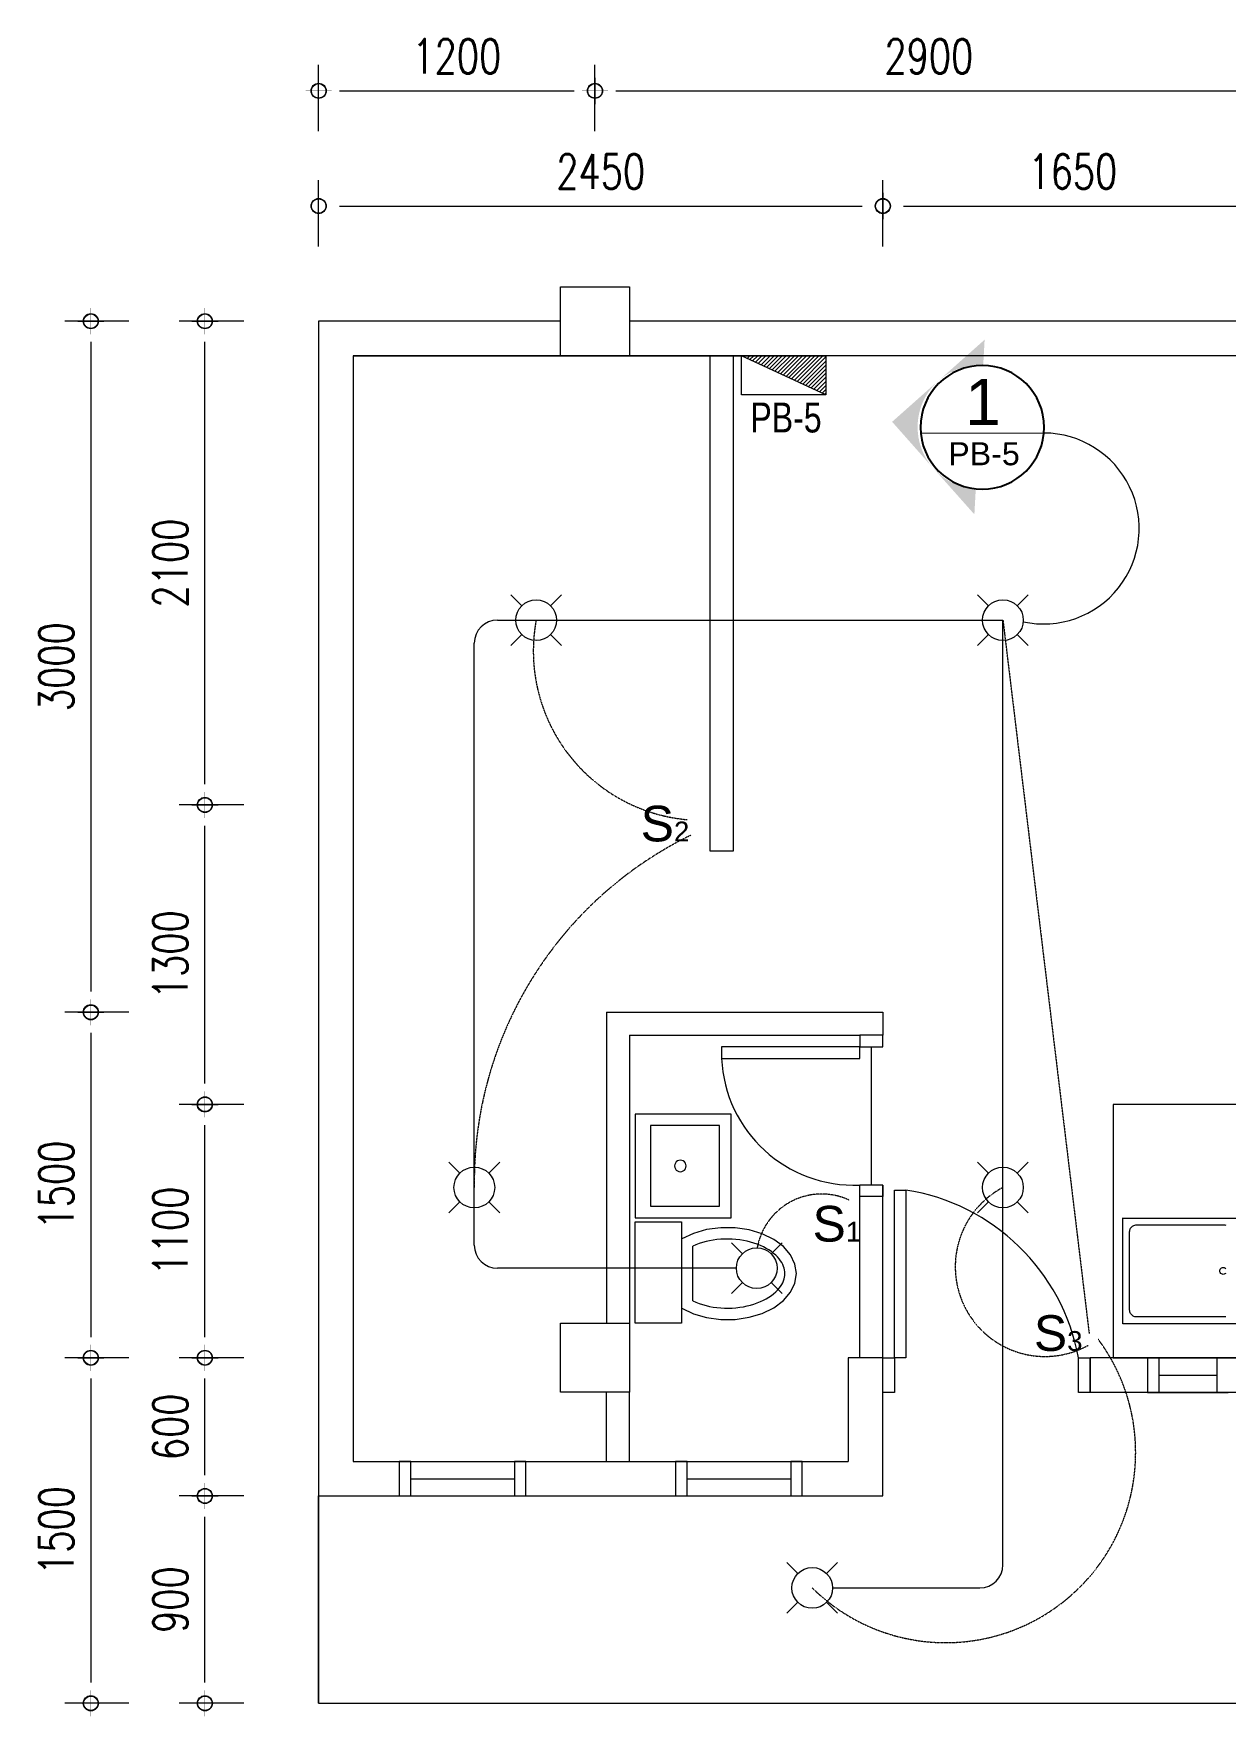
# Model space of a CAD drawing. Header units: millimetres. Extents: x 1634676 to 2610633, y -385676 to -37463.
# Drawn here: x 2158999 to 2164174, y -141535 to -134230 of the extents above; entities that cross this region are included whole.
import ezdxf

# ---------------------------------------------------------------- set-up
doc = ezdxf.new("R2010")
doc.units = ezdxf.units.MM
doc.header["$MEASUREMENT"] = 0
doc.linetypes.add('DASHED', pattern=[0.75, 0.5, -0.25])
doc.linetypes.add('HIDDEN2', pattern=[0.1875, 0.125, -0.0625])
doc.layers.get('0').update_dxf_attribs({"lineweight": 15})
doc.layers.get('Defpoints').update_dxf_attribs({"color": 250})
for name, color, linetype, lineweight in [('.1', 1, 'Continuous', 9), ('.15', 7, 'Continuous', 15), ('.2', 2, 'Continuous', 20), ('ST-ANNOT_A', 74, 'Continuous', 20), ('ST-DIM_E', 250, 'Continuous', 13), ('ST-HATCH_E', 250, 'Continuous', 9)]:
    doc.layers.add(name, color=color, linetype=linetype, lineweight=lineweight)
doc.layers.add('PDF4_Text', color=7, linetype='Continuous')
doc.layers.add('WI', color=6, linetype='Continuous')
doc.styles.add('PDF Arial', font='arial.ttf')
doc.styles.add('ST_TEXT', font='romans.shx', dxfattribs={"width": 0.75})
doc.styles.add('TXT-2', font='GOTHIC.TTF', dxfattribs={"height": 2.5})
doc.dimstyles.new('ST_D75', dxfattribs={"dimscale": 75, "dimtxt": 2, "dimasz": 1.2, "dimexe": 1.5, "dimexo": 1, "dimgap": 1, "dimtad": 1, "dimdec": 0, "dimzin": 1, "dimdsep": 46, "dimtxsty": 'ST_TEXT', "dimblk": 'OpenIndicator', "dimcen": 1, "dimclrd": 256, "dimclre": 256, "dimclrt": 7, "dimadec": 0, "dimazin": 0, "dimtfac": 1, "dimtdec": 0, "dimtix": 1, "dimtmove": 2, "dimatfit": 3, "dimldrblk": 'OPEN90', "dimfxl": 0.075, "dimlwd": -1, "dimlwe": -1, "dimarcsym": 0})

# ---------------------------------------------------------------- blocks, each defined once
blk = doc.blocks.new('WERWERWERWERRR')
at = {"layer": '.1'}
for p, q in [((2049565, -88130.7), (2040365, -88130.7)), ((2040365, -88130.7), (2040365, -94130.7)), ((2049415, -88280.7), (2040515, -88280.7)), ((2040515, -88280.7), (2040515, -93080.7)), ((2040515, -88280.7), (2042515, -88280.7)), ((2041615, -91130.7), (2041615, -92480.7)), ((2041615, -91130.7), (2042815, -91130.7)), ((2042815, -91130.7), (2042815, -91130.7)), ((2042815, -91130.7), (2042815, -91230.7)), ((2041715, -91230.7), (2041715, -92480.7)), ((2041715, -91230.7), (2042715, -91230.7)), ((2042815, -91230.7), (2042715, -91230.7)), ((2042715, -91230.7), (2042715, -91280.7)), ((2042815, -91280.7), (2042815, -91230.7)), ((2042715, -91280.7), (2042115, -91280.7)), ((2042115, -91280.7), (2042115, -91330.7)), ((2042715, -91280.7), (2042815, -91280.7)), ((2042715, -91330.7), (2042715, -91280.7)), ((2042765, -91280.7), (2042765, -91880.7)), ((2042115, -91330.7), (2042715, -91330.7)), ((2044415, -91530.7), (2043815, -91530.7)), ((2043815, -91530.7), (2043815, -92630.7)), ((2042155.9, -91572.9), (2041740, -91572.9)), ((2041740, -91572.9), (2041740, -92022.9)), ((2042155.9, -92022.9), (2042155.9, -91572.9)), ((2042105.9, -91622.9), (2041805.9, -91622.9)), ((2041805.9, -91622.9), (2041805.9, -91972.9)), ((2042105.9, -91972.9), (2042105.9, -91622.9)), ((2041911.7, -91791.4), (2041910.8, -91797.9)), ((2041910.8, -91797.9), (2041911.7, -91804.3)), ((2041914.2, -91785.4), (2041911.7, -91791.4)), ((2041911.7, -91804.3), (2041914.2, -91810.4)), ((2041918.2, -91780.2), (2041914.2, -91785.4)), ((2041914.2, -91810.4), (2041918.2, -91815.5)), ((2041923.3, -91776.2), (2041918.2, -91780.2)), ((2041918.2, -91815.5), (2041923.3, -91819.5)), ((2041929.4, -91773.7), (2041923.3, -91776.2)), ((2041923.3, -91819.5), (2041929.4, -91822)), ((2041935.8, -91772.9), (2041929.4, -91773.7)), ((2041929.4, -91822), (2041935.8, -91822.9)), ((2041942.3, -91773.7), (2041935.8, -91772.9)), ((2041935.8, -91822.9), (2041942.3, -91822)), ((2041948.3, -91776.2), (2041942.3, -91773.7)), ((2041942.3, -91822), (2041948.3, -91819.5)), ((2041953.5, -91780.2), (2041948.3, -91776.2)), ((2041948.3, -91819.5), (2041953.5, -91815.5)), ((2041957.5, -91785.4), (2041953.5, -91780.2)), ((2041953.5, -91815.5), (2041957.5, -91810.4)), ((2041960, -91791.4), (2041957.5, -91785.4)), ((2041957.5, -91810.4), (2041960, -91804.3)), ((2041960.8, -91797.9), (2041960, -91791.4)), ((2041960, -91804.3), (2041960.8, -91797.9)), ((2042715, -91930.7), (2042715, -91880.7)), ((2042815, -91880.7), (2042715, -91880.7)), ((2042715, -92630.7), (2042715, -91880.7)), ((2042815, -91880.7), (2042815, -91930.7)), ((2042815, -93230.7), (2042815, -91880.7)), ((2042815, -91930.7), (2042715, -91930.7)), ((2041740, -92022.9), (2042155.9, -92022.9)), ((2041740, -92480.7), (2041740, -92040.7)), ((2041740, -92040.7), (2041940, -92040.7)), ((2041805.9, -91972.9), (2042105.9, -91972.9)), ((2041940, -92040.7), (2041940, -92480.7)), ((2043856.9, -92483.6), (2043856.9, -92023.6)), ((2043856.9, -92023.9), (2044356.9, -92023.9)), ((2041992.6, -92090.9), (2041941.7, -92115)), ((2042049.9, -92074.3), (2041992.6, -92090.9)), ((2042111.1, -92066), (2042049.9, -92074.3)), ((2042111, -92116.2), (2042094.6, -92117.7)), ((2042127.6, -92115.3), (2042111, -92116.2)), ((2042173.5, -92066.4), (2042111.1, -92066)), ((2042144.1, -92115.1), (2042127.6, -92115.3)), ((2042160.7, -92115.6), (2042144.1, -92115.1)), ((2042177.2, -92116.8), (2042160.7, -92115.6)), ((2042234.4, -92075.3), (2042173.5, -92066.4)), ((2042193.5, -92118.7), (2042177.2, -92116.8)), ((2042291.3, -92092.4), (2042234.4, -92075.3)), ((2042341.6, -92117), (2042291.3, -92092.4)), ((2042383.2, -92148), (2042341.6, -92117)), ((2043886.9, -92083.6), (2043887.1, -92079.7)), ((2043886.9, -92423.6), (2043886.9, -92083.6)), ((2043887.1, -92079.7), (2043887.9, -92075.8)), ((2043887.9, -92075.8), (2043889.2, -92072.1)), ((2043889.2, -92072.1), (2043890.9, -92068.6)), ((2043890.9, -92068.6), (2043893.1, -92065.3)), ((2043893.1, -92065.3), (2043895.7, -92062.4)), ((2043895.7, -92062.4), (2043898.6, -92059.8)), ((2043898.6, -92059.8), (2043901.9, -92057.6)), ((2043901.9, -92057.6), (2043905.4, -92055.9)), ((2043905.4, -92055.9), (2043909.1, -92054.6)), ((2043909.1, -92054.6), (2043913, -92053.9)), ((2043913, -92053.9), (2043916.9, -92053.6)), ((2043916.9, -92053.6), (2044296.9, -92053.6)), ((2044296.9, -92053.6), (2044300.8, -92053.9)), ((2044300.8, -92053.9), (2044304.6, -92054.6)), ((2042003.4, -92140.4), (2041990, -92146.2)), ((2041990, -92384.1), (2041990, -92146.2)), ((2042017.4, -92135.1), (2042003.4, -92140.4)), ((2042032, -92130.4), (2042017.4, -92135.1)), ((2042047.1, -92126.3), (2042032, -92130.4)), ((2042062.6, -92122.8), (2042047.1, -92126.3)), ((2042078.5, -92119.9), (2042062.6, -92122.8)), ((2042094.6, -92117.7), (2042078.5, -92119.9)), ((2042209.5, -92121.3), (2042193.5, -92118.7)), ((2042225.2, -92124.5), (2042209.5, -92121.3)), ((2042240.5, -92128.3), (2042225.2, -92124.5)), ((2042255.4, -92132.7), (2042240.5, -92128.3)), ((2042269.7, -92137.7), (2042255.4, -92132.7)), ((2042283.4, -92143.2), (2042269.7, -92137.7)), ((2042296.4, -92149.2), (2042283.4, -92143.2)), ((2042308.7, -92155.7), (2042296.4, -92149.2)), ((2042320.3, -92162.6), (2042308.7, -92155.7)), ((2042331, -92169.9), (2042320.3, -92162.6)), ((2042340.8, -92177.4), (2042331, -92169.9)), ((2042349.7, -92185.2), (2042340.8, -92177.4)), ((2042357.7, -92193.1), (2042349.7, -92185.2)), ((2042414.3, -92184.1), (2042383.2, -92148)), ((2042433.5, -92223.7), (2042414.3, -92184.1)), ((2042364.8, -92201.2), (2042357.7, -92193.1)), ((2042371, -92209.4), (2042364.8, -92201.2)), ((2042376.2, -92217.5), (2042371, -92209.4)), ((2042380.5, -92225.6), (2042376.2, -92217.5)), ((2042384, -92233.7), (2042380.5, -92225.6)), ((2042386.7, -92241.6), (2042384, -92233.7)), ((2042388.5, -92249.5), (2042386.7, -92241.6)), ((2042389.6, -92257.3), (2042388.5, -92249.5)), ((2042390, -92265.1), (2042389.6, -92257.3)), ((2042440, -92265.1), (2042433.5, -92223.7)), ((2044278.3, -92253.6), (2044278.8, -92249.7)), ((2044278.8, -92257.5), (2044278.3, -92253.6)), ((2044278.8, -92249.7), (2044280.3, -92246.1)), ((2044280.3, -92261.1), (2044278.8, -92257.5)), ((2044280.3, -92246.1), (2044282.7, -92243)), ((2044282.7, -92264.2), (2044280.3, -92261.1)), ((2044282.7, -92243), (2044285.8, -92240.6)), ((2044285.8, -92240.6), (2044289.4, -92239.1)), ((2044289.4, -92239.1), (2044293.3, -92238.6)), ((2044293.3, -92238.6), (2044297.2, -92239.1)), ((2044297.2, -92239.1), (2044300.8, -92240.6)), ((2044300.8, -92240.6), (2044303.9, -92243)), ((2042357.7, -92337.1), (2042364.8, -92329)), ((2042364.8, -92329), (2042371, -92320.9)), ((2042371, -92320.9), (2042376.2, -92312.7)), ((2042376.2, -92312.7), (2042380.5, -92304.6)), ((2042380.5, -92304.6), (2042384, -92296.6)), ((2042384, -92296.6), (2042386.7, -92288.6)), ((2042386.7, -92288.6), (2042388.5, -92280.7)), ((2042388.5, -92280.7), (2042389.6, -92272.9)), ((2042389.6, -92272.9), (2042390, -92265.1)), ((2042414.3, -92346.1), (2042433.5, -92306.5)), ((2042433.5, -92306.5), (2042440, -92265.1)), ((2044285.8, -92266.6), (2044282.7, -92264.2)), ((2044289.4, -92268.1), (2044285.8, -92266.6)), ((2044293.3, -92268.6), (2044289.4, -92268.1)), ((2044297.2, -92268.1), (2044293.3, -92268.6)), ((2044300.8, -92266.6), (2044297.2, -92268.1)), ((2044303.9, -92264.2), (2044300.8, -92266.6)), ((2041990, -92384.1), (2042003.4, -92389.8)), ((2042003.4, -92389.8), (2042017.4, -92395.1)), ((2042017.4, -92395.1), (2042032, -92399.8)), ((2042032, -92399.8), (2042047.1, -92403.9)), ((2042047.1, -92403.9), (2042062.6, -92407.4)), ((2042062.6, -92407.4), (2042078.5, -92410.3)), ((2042193.5, -92411.5), (2042209.5, -92409)), ((2042209.5, -92409), (2042225.2, -92405.8)), ((2042225.2, -92405.8), (2042240.5, -92401.9)), ((2042240.5, -92401.9), (2042255.4, -92397.5)), ((2042255.4, -92397.5), (2042269.7, -92392.5)), ((2042269.7, -92392.5), (2042283.4, -92387)), ((2042283.4, -92387), (2042296.4, -92381)), ((2042296.4, -92381), (2042308.7, -92374.5)), ((2042308.7, -92374.5), (2042320.3, -92367.6)), ((2042320.3, -92367.6), (2042331, -92360.4)), ((2042331, -92360.4), (2042340.8, -92352.8)), ((2042340.8, -92352.8), (2042349.7, -92345)), ((2042341.6, -92413.2), (2042383.2, -92382.2)), ((2042349.7, -92345), (2042357.7, -92337.1)), ((2042383.2, -92382.2), (2042414.3, -92346.1)), ((2041940, -92480.7), (2041740, -92480.7)), ((2041941.7, -92415.2), (2041992.6, -92439.3)), ((2041992.6, -92439.3), (2042049.9, -92455.9)), ((2042049.9, -92455.9), (2042111.1, -92464.2)), ((2042078.5, -92410.3), (2042094.6, -92412.5)), ((2042094.6, -92412.5), (2042111, -92414.1)), ((2042111, -92414.1), (2042127.6, -92414.9)), ((2042111.1, -92464.2), (2042173.5, -92463.9)), ((2042127.6, -92414.9), (2042144.1, -92415.1)), ((2042144.1, -92415.1), (2042160.7, -92414.6)), ((2042160.7, -92414.6), (2042177.2, -92413.4)), ((2042173.5, -92463.9), (2042234.4, -92454.9)), ((2042177.2, -92413.4), (2042193.5, -92411.5)), ((2042234.4, -92454.9), (2042291.3, -92437.8)), ((2042291.3, -92437.8), (2042341.6, -92413.2)), ((2043887.1, -92427.5), (2043886.9, -92423.6)), ((2043887.9, -92431.4), (2043887.1, -92427.5)), ((2043889.2, -92435.1), (2043887.9, -92431.4)), ((2043890.9, -92438.6), (2043889.2, -92435.1)), ((2043893.1, -92441.9), (2043890.9, -92438.6)), ((2043895.7, -92444.8), (2043893.1, -92441.9)), ((2043898.6, -92447.4), (2043895.7, -92444.8)), ((2043901.9, -92449.6), (2043898.6, -92447.4)), ((2043905.4, -92451.3), (2043901.9, -92449.6)), ((2043909.1, -92452.6), (2043905.4, -92451.3)), ((2043913, -92453.4), (2043909.1, -92452.6)), ((2043916.9, -92453.6), (2043913, -92453.4)), ((2044296.9, -92453.6), (2043916.9, -92453.6)), ((2044300.8, -92453.4), (2044296.9, -92453.6)), ((2044304.6, -92452.6), (2044300.8, -92453.4)), ((2044356.9, -92483.6), (2043856.9, -92483.6)), ((2042815, -92630.7), (2042665, -92630.7)), ((2042665, -92630.7), (2042665, -93080.7)), ((2043715, -92780.7), (2043715, -92630.7)), ((2044415, -92630.7), (2043715, -92630.7)), ((2043815, -92630.7), (2044415, -92630.7)), ((2044015, -92630.7), (2043965, -92630.7)), ((2043965, -92630.7), (2043965, -92780.7)), ((2044015, -92780.7), (2044015, -92630.7)), ((2044015, -92630.7), (2044265, -92630.7)), ((2044315, -92630.7), (2044265, -92630.7)), ((2044265, -92630.7), (2044265, -92780.7)), ((2044015, -92705.7), (2044265, -92705.7)), ((2041615, -93080.7), (2041615, -92780.7)), ((2041715, -93080.7), (2041715, -92780.7)), ((2044415, -92780.7), (2043715, -92780.7)), ((2043965, -92780.7), (2044015, -92780.7)), ((2044015, -92780.7), (2044265, -92780.7)), ((2044265, -92780.7), (2044315, -92780.7)), ((2040515, -93080.7), (2042665, -93080.7)), ((2040765, -93080.7), (2040715, -93080.7)), ((2040715, -93080.7), (2040715, -93230.7)), ((2040765, -93230.7), (2040765, -93080.7)), ((2040765, -93080.7), (2041215, -93080.7)), ((2041265, -93080.7), (2041215, -93080.7)), ((2041215, -93080.7), (2041215, -93230.7)), ((2041265, -93230.7), (2041265, -93080.7)), ((2041965, -93080.7), (2041915, -93080.7)), ((2041915, -93080.7), (2041915, -93230.7)), ((2041965, -93230.7), (2041965, -93080.7)), ((2041965, -93080.7), (2042415, -93080.7)), ((2042465, -93080.7), (2042415, -93080.7)), ((2042415, -93080.7), (2042415, -93230.7)), ((2042465, -93230.7), (2042465, -93080.7)), ((2040765, -93155.7), (2041215, -93155.7)), ((2041965, -93155.7), (2042415, -93155.7)), ((2040365, -94130.7), (2040365, -93230.7)), ((2040365, -93230.7), (2042815, -93230.7)), ((2040715, -93230.7), (2040765, -93230.7)), ((2040765, -93230.7), (2041215, -93230.7)), ((2041215, -93230.7), (2041265, -93230.7)), ((2041915, -93230.7), (2041965, -93230.7)), ((2041965, -93230.7), (2042415, -93230.7)), ((2042415, -93230.7), (2042465, -93230.7)), ((2040365, -94130.7), (2049565, -94130.7))]:
    blk.add_line(p, q, dxfattribs=at)
for points in [[(2042865, -92630.7), (2042865, -91902.7), (2042915, -91902.7), (2042915, -92630.7)], [(2042815, -92780.7), (2042815, -92630.7), (2042865, -92630.7), (2042865, -92780.7)], [(2043665, -92780.7), (2043665, -92630.7), (2043715, -92630.7), (2043715, -92780.7)]]:
    blk.add_lwpolyline(points, close=True, dxfattribs=at)
for centre, radius, start, end in [((2042690, -91305.7), 575.5, 182.48955, 272.48955), ((2042776.6, -92795.5), 903.5, 10.51284, 81.19233)]:
    blk.add_arc(centre, radius, start, end, dxfattribs=at)
blk = doc.blocks.new('5675675757')
for points in [[(2045776.7, -47336.5), (2045776.7, -47036.5), (2045476.7, -47036.5), (2045476.7, -47336.5)], [(2045776.7, -51836.5), (2045776.7, -51536.5), (2045476.7, -51536.5), (2045476.7, -51836.5)]]:
    blk.add_wipeout(points).dxf.layer = 'ST-HATCH_E'
at = {"layer": '.15', "color": 6}
for points in [[(2045476.7, -47336.5), (2045476.7, -47036.5), (2045776.7, -47036.5), (2045776.7, -47336.5)], [(2045476.7, -51836.5), (2045476.7, -51536.5), (2045776.7, -51536.5), (2045776.7, -51836.5)]]:
    blk.add_lwpolyline(points, close=True, dxfattribs=at)
blk = doc.blocks.new('213123123')
at = {"layer": '.2'}
for points in [[(2162029.3, -124576.3), (2162077, -124624)], [(2162249.7, -124576.3), (2162202, -124624)], [(2162077, -124749), (2162029.3, -124796.7)], [(2162202, -124749), (2162249.7, -124796.7)]]:
    blk.add_lwpolyline(points, dxfattribs=at)
blk.add_circle((2162139.5, -124686.5), 88.4, dxfattribs=at)
blk = doc.blocks.new('A$C3C7E2ECF')
at = {"layer": 'WI'}
h = blk.add_hatch(color=31, dxfattribs=at)
h.paths.add_polyline_path([(0.738, 0.949), (0.373, 0.791, -0.205533), (0.691, 0.788, -0.186332), (0.897, 0.584)])
h.paths.add_polyline_path([(0.365, 0.787), (0, 0.629), (0.155, 0.567, -0.195915)])
h.paths.add_polyline_path([(0.9, 0.575, -0.195915), (0.903, 0.272), (1.058, 0.21)])
at = {"layer": 'WI', "color": 31}
blk.add_circle((0.523, 0.402), 0.402, dxfattribs=at)
blk = doc.blocks.new('OpenIndicator')
at = {"layer": 'ST-DIM_E'}
h = blk.add_hatch(color=255, dxfattribs=at)
h.paths.add_polyline_path([(0.35, 0), (0.365, 0, 0.414214), (0, 0.365), (0, 0.35, -0.414214)])
h.paths.add_polyline_path([(0, 0.35), (0, 0.365, 0.414214), (-0.365, 0), (-0.35, 0, -0.414214)])
h.paths.add_polyline_path([(0, -0.35), (0, -0.365, 0.414214), (0.365, 0), (0.35, 0, -0.414214)])
h.paths.add_polyline_path([(-0.35, 0), (-0.365, 0, 0.414214), (0, -0.365), (0, -0.35, -0.414214)])
at = {"layer": 'ST-DIM_E', "color": 255}
blk.add_line((0, 0.634), (0, -0.634), dxfattribs=at)
at = {"layer": 'ST-DIM_E', "color": 255, "const_width": 0.01}
blk.add_lwpolyline([(-0.63, 0), (0.63, 0)], dxfattribs=at)
at = {"layer": 'ST-DIM_E', "color": 255}
for radius in [0.365, 0.35]:
    blk.add_circle((0, 0), radius, dxfattribs=at)
blk = doc.blocks.new('*D1776')
at = {"layer": 'Defpoints', "color": 0, "linetype": 'Continuous', "ltscale": 3, "transparency": 16777216}
for p in [(2161437, -134478.5), (2160237, -134728.5), (2161437, -134728.5)]:
    blk.add_point(p, dxfattribs=at)
at = {"layer": 'ST-DIM_E', "ltscale": 3, "transparency": 16777216}
for p, q in [((2160237, -134653.5), (2160237, -134366)), ((2161437, -134653.5), (2161437, -134366)), ((2160327, -134478.5), (2161347, -134478.5))]:
    blk.add_line(p, q, dxfattribs=at)
at = {"layer": 'ST-DIM_E', "linetype": 'Continuous', "ltscale": 3, "transparency": 16777216, "xscale": 90, "yscale": 90, "zscale": 90, "rotation": 180}
blk.add_blockref('OpenIndicator', (2160237, -134478.5), dxfattribs=at)
at = {"layer": 'ST-DIM_E', "linetype": 'Continuous', "ltscale": 3, "transparency": 16777216, "xscale": 90, "yscale": 90, "zscale": 90}
blk.add_blockref('OpenIndicator', (2161437, -134478.5), dxfattribs=at)
at = {"layer": 'ST-DIM_E', "color": 7, "linetype": 'Continuous', "ltscale": 3, "transparency": 16777216, "insert": (2160837, -134328.5), "char_height": 150, "attachment_point": 5, "style": 'ST_TEXT'}
blk.add_mtext('1200', dxfattribs=at)
blk = doc.blocks.new('_Open90')
at = {"color": 0, "linetype": 'ByBlock', "lineweight": -2}
for p, q in [((0, 0), (-1, 0)), ((-0.5, 0.5), (0, 0)), ((0, 0), (-0.5, -0.5))]:
    blk.add_line(p, q, dxfattribs=at)
blk = doc.blocks.new('*D1777')
at = {"layer": 'Defpoints', "color": 0, "linetype": 'Continuous', "ltscale": 3, "transparency": 16777216}
for p in [(2164337, -134478.5), (2161437, -134728.5), (2164337, -134728.5)]:
    blk.add_point(p, dxfattribs=at)
at = {"layer": 'ST-DIM_E', "ltscale": 3, "transparency": 16777216}
for p, q in [((2161437, -134653.5), (2161437, -134366)), ((2164337, -134653.5), (2164337, -134366)), ((2161527, -134478.5), (2164247, -134478.5))]:
    blk.add_line(p, q, dxfattribs=at)
at = {"layer": 'ST-DIM_E', "linetype": 'Continuous', "ltscale": 3, "transparency": 16777216, "xscale": 90, "yscale": 90, "zscale": 90, "rotation": 180}
blk.add_blockref('OpenIndicator', (2161437, -134478.5), dxfattribs=at)
at = {"layer": 'ST-DIM_E', "linetype": 'Continuous', "ltscale": 3, "transparency": 16777216, "xscale": 90, "yscale": 90, "zscale": 90}
blk.add_blockref('OpenIndicator', (2164337, -134478.5), dxfattribs=at)
at = {"layer": 'ST-DIM_E', "color": 7, "linetype": 'Continuous', "ltscale": 3, "transparency": 16777216, "insert": (2162887, -134328.5), "char_height": 150, "attachment_point": 5, "style": 'ST_TEXT'}
blk.add_mtext('2900', dxfattribs=at)
blk = doc.blocks.new('*D1778')
at = {"layer": 'Defpoints', "color": 0, "linetype": 'Continuous', "ltscale": 3, "transparency": 16777216}
for p in [(2164337, -134978.5), (2162687, -135228.5), (2164337, -135228.5)]:
    blk.add_point(p, dxfattribs=at)
at = {"layer": 'ST-DIM_E', "ltscale": 3, "transparency": 16777216}
for p, q in [((2162687, -135153.5), (2162687, -134866)), ((2164337, -135153.5), (2164337, -134866)), ((2162777, -134978.5), (2164247, -134978.5))]:
    blk.add_line(p, q, dxfattribs=at)
at = {"layer": 'ST-DIM_E', "linetype": 'Continuous', "ltscale": 3, "transparency": 16777216, "xscale": 90, "yscale": 90, "zscale": 90, "rotation": 180}
blk.add_blockref('OpenIndicator', (2162687, -134978.5), dxfattribs=at)
at = {"layer": 'ST-DIM_E', "linetype": 'Continuous', "ltscale": 3, "transparency": 16777216, "xscale": 90, "yscale": 90, "zscale": 90}
blk.add_blockref('OpenIndicator', (2164337, -134978.5), dxfattribs=at)
at = {"layer": 'ST-DIM_E', "color": 7, "linetype": 'Continuous', "ltscale": 3, "transparency": 16777216, "insert": (2163512, -134828.5), "char_height": 150, "attachment_point": 5, "style": 'ST_TEXT'}
blk.add_mtext('1650', dxfattribs=at)
blk = doc.blocks.new('*D1784')
at = {"layer": 'Defpoints', "color": 0, "linetype": 'Continuous', "ltscale": 3, "transparency": 16777216}
for p in [(2159487, -135478.5), (2159247.7439, -138478.5), (2159487, -138478.5)]:
    blk.add_point(p, dxfattribs=at)
at = {"layer": 'ST-DIM_E', "ltscale": 3, "transparency": 16777216}
for p, q in [((2159412, -135478.5), (2159135.2439, -135478.5)), ((2159247.7439, -135568.5), (2159247.7439, -138388.5)), ((2159412, -138478.5), (2159135.2439, -138478.5))]:
    blk.add_line(p, q, dxfattribs=at)
at = {"layer": 'ST-DIM_E', "linetype": 'Continuous', "ltscale": 3, "transparency": 16777216, "xscale": 90, "yscale": 90, "zscale": 90}
for p, rotation in [((2159247.7439, -135478.5), 90), ((2159247.7439, -138478.5), 270)]:
    blk.add_blockref('OpenIndicator', p, dxfattribs=dict(at, rotation=rotation))
at = {"layer": 'ST-DIM_E', "color": 7, "linetype": 'Continuous', "ltscale": 3, "transparency": 16777216, "insert": (2159097.7439, -136978.5), "char_height": 150, "attachment_point": 5, "rotation": 90, "style": 'ST_TEXT'}
blk.add_mtext('3000', dxfattribs=at)
blk = doc.blocks.new('*D1785')
at = {"layer": 'Defpoints', "color": 0, "linetype": 'Continuous', "ltscale": 3, "transparency": 16777216}
for p in [(2159487, -138478.5), (2159247.7439, -139978.5), (2159487, -139978.5)]:
    blk.add_point(p, dxfattribs=at)
at = {"layer": 'ST-DIM_E', "ltscale": 3, "transparency": 16777216}
for p, q in [((2159412, -138478.5), (2159135.2439, -138478.5)), ((2159247.7439, -138568.5), (2159247.7439, -139888.5)), ((2159412, -139978.5), (2159135.2439, -139978.5))]:
    blk.add_line(p, q, dxfattribs=at)
at = {"layer": 'ST-DIM_E', "linetype": 'Continuous', "ltscale": 3, "transparency": 16777216, "xscale": 90, "yscale": 90, "zscale": 90}
for p, rotation in [((2159247.7439, -138478.5), 90), ((2159247.7439, -139978.5), 270)]:
    blk.add_blockref('OpenIndicator', p, dxfattribs=dict(at, rotation=rotation))
at = {"layer": 'ST-DIM_E', "color": 7, "linetype": 'Continuous', "ltscale": 3, "transparency": 16777216, "insert": (2159097.7439, -139228.5), "char_height": 150, "attachment_point": 5, "rotation": 90, "style": 'ST_TEXT'}
blk.add_mtext('1500', dxfattribs=at)
blk = doc.blocks.new('*D1786')
at = {"layer": 'Defpoints', "color": 0, "linetype": 'Continuous', "ltscale": 3, "transparency": 16777216}
for p in [(2159487, -139978.5), (2159247.7439, -141478.5), (2159487, -141478.5)]:
    blk.add_point(p, dxfattribs=at)
at = {"layer": 'ST-DIM_E', "ltscale": 3, "transparency": 16777216}
for p, q in [((2159412, -139978.5), (2159135.2439, -139978.5)), ((2159247.7439, -140068.5), (2159247.7439, -141388.5)), ((2159412, -141478.5), (2159135.2439, -141478.5))]:
    blk.add_line(p, q, dxfattribs=at)
at = {"layer": 'ST-DIM_E', "linetype": 'Continuous', "ltscale": 3, "transparency": 16777216, "xscale": 90, "yscale": 90, "zscale": 90}
for p, rotation in [((2159247.7439, -139978.5), 90), ((2159247.7439, -141478.5), 270)]:
    blk.add_blockref('OpenIndicator', p, dxfattribs=dict(at, rotation=rotation))
at = {"layer": 'ST-DIM_E', "color": 7, "linetype": 'Continuous', "ltscale": 3, "transparency": 16777216, "insert": (2159097.7439, -140728.5), "char_height": 150, "attachment_point": 5, "rotation": 90, "style": 'ST_TEXT'}
blk.add_mtext('1500', dxfattribs=at)
blk = doc.blocks.new('*D1787')
at = {"layer": 'Defpoints', "color": 0, "linetype": 'Continuous', "ltscale": 3, "transparency": 16777216}
for p in [(2159743.1, -140578.5), (2159987, -140578.5), (2159987, -141478.5)]:
    blk.add_point(p, dxfattribs=at)
at = {"layer": 'ST-DIM_E', "ltscale": 3, "transparency": 16777216}
for p, q in [((2159912, -140578.5), (2159630.6, -140578.5)), ((2159743.1, -141388.5), (2159743.1, -140668.5)), ((2159912, -141478.5), (2159630.6, -141478.5))]:
    blk.add_line(p, q, dxfattribs=at)
at = {"layer": 'ST-DIM_E', "linetype": 'Continuous', "ltscale": 3, "transparency": 16777216, "xscale": 90, "yscale": 90, "zscale": 90}
for p, rotation in [((2159743.1, -140578.5), 90), ((2159743.1, -141478.5), 270)]:
    blk.add_blockref('OpenIndicator', p, dxfattribs=dict(at, rotation=rotation))
at = {"layer": 'ST-DIM_E', "color": 7, "linetype": 'Continuous', "ltscale": 3, "transparency": 16777216, "insert": (2159593.1, -141028.5), "char_height": 150, "attachment_point": 5, "rotation": 90, "style": 'ST_TEXT'}
blk.add_mtext('900', dxfattribs=at)
blk = doc.blocks.new('*D1788')
at = {"layer": 'Defpoints', "color": 0, "linetype": 'Continuous', "ltscale": 3, "transparency": 16777216}
for p in [(2159743.1, -139978.5), (2159987, -139978.5), (2159987, -140578.5)]:
    blk.add_point(p, dxfattribs=at)
at = {"layer": 'ST-DIM_E', "ltscale": 3, "transparency": 16777216}
for p, q in [((2159912, -139978.5), (2159630.6, -139978.5)), ((2159743.1, -140488.5), (2159743.1, -140068.5)), ((2159912, -140578.5), (2159630.6, -140578.5))]:
    blk.add_line(p, q, dxfattribs=at)
at = {"layer": 'ST-DIM_E', "linetype": 'Continuous', "ltscale": 3, "transparency": 16777216, "xscale": 90, "yscale": 90, "zscale": 90}
for p, rotation in [((2159743.1, -139978.5), 90), ((2159743.1, -140578.5), 270)]:
    blk.add_blockref('OpenIndicator', p, dxfattribs=dict(at, rotation=rotation))
at = {"layer": 'ST-DIM_E', "color": 7, "linetype": 'Continuous', "ltscale": 3, "transparency": 16777216, "insert": (2159593.1, -140278.5), "char_height": 150, "attachment_point": 5, "rotation": 90, "style": 'ST_TEXT'}
blk.add_mtext('600', dxfattribs=at)
blk = doc.blocks.new('*D1789')
at = {"layer": 'Defpoints', "color": 0, "linetype": 'Continuous', "ltscale": 3, "transparency": 16777216}
for p in [(2159743.1, -138878.5), (2159987, -138878.5), (2159987, -139978.5)]:
    blk.add_point(p, dxfattribs=at)
at = {"layer": 'ST-DIM_E', "ltscale": 3, "transparency": 16777216}
for p, q in [((2159912, -138878.5), (2159630.6, -138878.5)), ((2159743.1, -139888.5), (2159743.1, -138968.5)), ((2159912, -139978.5), (2159630.6, -139978.5))]:
    blk.add_line(p, q, dxfattribs=at)
at = {"layer": 'ST-DIM_E', "linetype": 'Continuous', "ltscale": 3, "transparency": 16777216, "xscale": 90, "yscale": 90, "zscale": 90}
for p, rotation in [((2159743.1, -138878.5), 90), ((2159743.1, -139978.5), 270)]:
    blk.add_blockref('OpenIndicator', p, dxfattribs=dict(at, rotation=rotation))
at = {"layer": 'ST-DIM_E', "color": 7, "linetype": 'Continuous', "ltscale": 3, "transparency": 16777216, "insert": (2159593.1, -139428.5), "char_height": 150, "attachment_point": 5, "rotation": 90, "style": 'ST_TEXT'}
blk.add_mtext('1100', dxfattribs=at)
blk = doc.blocks.new('*D1790')
at = {"layer": 'Defpoints', "color": 0, "linetype": 'Continuous', "ltscale": 3, "transparency": 16777216}
for p in [(2159743.1, -137578.5), (2159987, -137578.5), (2159987, -138878.5)]:
    blk.add_point(p, dxfattribs=at)
at = {"layer": 'ST-DIM_E', "ltscale": 3, "transparency": 16777216}
for p, q in [((2159912, -137578.5), (2159630.6, -137578.5)), ((2159743.1, -138788.5), (2159743.1, -137668.5)), ((2159912, -138878.5), (2159630.6, -138878.5))]:
    blk.add_line(p, q, dxfattribs=at)
at = {"layer": 'ST-DIM_E', "linetype": 'Continuous', "ltscale": 3, "transparency": 16777216, "xscale": 90, "yscale": 90, "zscale": 90}
for p, rotation in [((2159743.1, -137578.5), 90), ((2159743.1, -138878.5), 270)]:
    blk.add_blockref('OpenIndicator', p, dxfattribs=dict(at, rotation=rotation))
at = {"layer": 'ST-DIM_E', "color": 7, "linetype": 'Continuous', "ltscale": 3, "transparency": 16777216, "insert": (2159593.1, -138228.5), "char_height": 150, "attachment_point": 5, "rotation": 90, "style": 'ST_TEXT'}
blk.add_mtext('1300', dxfattribs=at)
blk = doc.blocks.new('*D1791')
at = {"layer": 'Defpoints', "color": 0, "linetype": 'Continuous', "ltscale": 3, "transparency": 16777216}
for p in [(2159743.1, -135478.5), (2159987, -135478.5), (2159987, -137578.5)]:
    blk.add_point(p, dxfattribs=at)
at = {"layer": 'ST-DIM_E', "ltscale": 3, "transparency": 16777216}
for p, q in [((2159912, -135478.5), (2159630.6, -135478.5)), ((2159743.1, -137488.5), (2159743.1, -135568.5)), ((2159912, -137578.5), (2159630.6, -137578.5))]:
    blk.add_line(p, q, dxfattribs=at)
at = {"layer": 'ST-DIM_E', "linetype": 'Continuous', "ltscale": 3, "transparency": 16777216, "xscale": 90, "yscale": 90, "zscale": 90}
for p, rotation in [((2159743.1, -135478.5), 90), ((2159743.1, -137578.5), 270)]:
    blk.add_blockref('OpenIndicator', p, dxfattribs=dict(at, rotation=rotation))
at = {"layer": 'ST-DIM_E', "color": 7, "linetype": 'Continuous', "ltscale": 3, "transparency": 16777216, "insert": (2159593.1, -136528.5), "char_height": 150, "attachment_point": 5, "rotation": 90, "style": 'ST_TEXT'}
blk.add_mtext('2100', dxfattribs=at)
blk = doc.blocks.new('*D1792')
at = {"layer": 'Defpoints', "color": 0, "linetype": 'Continuous', "ltscale": 3, "transparency": 16777216}
for p in [(2162687, -134978.5), (2160237, -135228.5), (2162687, -135228.5)]:
    blk.add_point(p, dxfattribs=at)
at = {"layer": 'ST-DIM_E', "ltscale": 3, "transparency": 16777216}
for p, q in [((2160237, -135153.5), (2160237, -134866)), ((2162687, -135153.5), (2162687, -134866)), ((2160327, -134978.5), (2162597, -134978.5))]:
    blk.add_line(p, q, dxfattribs=at)
at = {"layer": 'ST-DIM_E', "linetype": 'Continuous', "ltscale": 3, "transparency": 16777216, "xscale": 90, "yscale": 90, "zscale": 90, "rotation": 180}
blk.add_blockref('OpenIndicator', (2160237, -134978.5), dxfattribs=at)
at = {"layer": 'ST-DIM_E', "linetype": 'Continuous', "ltscale": 3, "transparency": 16777216, "xscale": 90, "yscale": 90, "zscale": 90}
blk.add_blockref('OpenIndicator', (2162687, -134978.5), dxfattribs=at)
at = {"layer": 'ST-DIM_E', "color": 7, "linetype": 'Continuous', "ltscale": 3, "transparency": 16777216, "insert": (2161462, -134828.5), "char_height": 150, "attachment_point": 5, "style": 'ST_TEXT'}
blk.add_mtext('2450', dxfattribs=at)

msp = doc.modelspace()

# ---------------------------------------------------------------- linework, layer by layer
at = {"layer": '.2', "color": 1, "linetype": 'Continuous', "ltscale": 3}
for p, q in [((2160913, -139489.672), (2160913, -136876.172)), ((2162468.898, -140977.672), (2163108.5, -140977.672))]:
    msp.add_line(p, q, dxfattribs=at)
for centre, start, end in [((2161013, -136876.172), 90, 180), ((2161013, -139489.672), 180, 270), ((2163108.5, -140877.672), 270, 0)]:
    msp.add_arc(centre, 100, start, end, dxfattribs=at)

# ---------------------------------------------------------------- block references
at = {"layer": '.2', "color": 1, "linetype": 'Continuous'}
for name, p in [('WERWERWERWERRR', (119872.019, -47347.828)), ('213123123', (-1226.5, -14552.678)), ('213123123', (241, -16291.172))]:
    msp.add_blockref(name, p, dxfattribs=at)

# ---------------------------------------------------------------- dimensions: what is measured, and where the dimension line sits
at = {"layer": 'ST-DIM_E', "color": 1, "linetype": 'Continuous', "ltscale": 3}
for base, p1, p2, picture, middle in [((2161437, -134478.5), (2160237, -134728.5), (2161437, -134728.5), '*D1776', (2160837, -134328.5)), ((2164337, -134478.5), (2161437, -134728.5), (2164337, -134728.5), '*D1777', (2162887, -134328.5)), ((2162687, -134978.5), (2160237, -135228.5), (2162687, -135228.5), '*D1792', (2161462, -134828.5)), ((2164337, -134978.5), (2162687, -135228.5), (2164337, -135228.5), '*D1778', (2163512, -134828.5))]:
    dim = msp.add_linear_dim(base=base, p1=p1, p2=p2, dimstyle='ST_D75', dxfattribs=at)
    dim.commit()
    dim.dimension.update_dxf_attribs({"geometry": picture, "text_midpoint": middle})
for base, p1, p2, picture, middle in [((2159247.744, -138478.5), (2159487, -135478.5), (2159487, -138478.5), '*D1784', (2159097.744, -136978.5)), ((2159743.14, -135478.5), (2159987, -137578.5), (2159987, -135478.5), '*D1791', (2159593.14, -136528.5)), ((2159743.14, -137578.5), (2159987, -138878.5), (2159987, -137578.5), '*D1790', (2159593.14, -138228.5)), ((2159247.744, -139978.5), (2159487, -138478.5), (2159487, -139978.5), '*D1785', (2159097.744, -139228.5)), ((2159743.14, -138878.5), (2159987, -139978.5), (2159987, -138878.5), '*D1789', (2159593.14, -139428.5)), ((2159247.744, -141478.5), (2159487, -139978.5), (2159487, -141478.5), '*D1786', (2159097.744, -140728.5)), ((2159743.14, -139978.5), (2159987, -140578.5), (2159987, -139978.5), '*D1788', (2159593.14, -140278.5)), ((2159743.14, -140578.5), (2159987, -141478.5), (2159987, -140578.5), '*D1787', (2159593.14, -141028.5))]:
    dim = msp.add_linear_dim(base=base, p1=p1, p2=p2, angle=90, dimstyle='ST_D75', dxfattribs=at)
    dim.commit()
    dim.dimension.update_dxf_attribs({"geometry": picture, "text_midpoint": middle})

# ---------------------------------------------------------------- next in the draw order: block references
at = {"layer": '.2', "color": 1, "linetype": 'Continuous'}
msp.add_blockref('5675675757', (115810.348, -88292), dxfattribs=at)

# ---------------------------------------------------------------- next in the draw order: hatches: boundary and pattern name
at = {"layer": '.2', "ltscale": 2, "true_color": 0xf4ee51}
h = msp.add_hatch(dxfattribs=at)
h.set_pattern_fill('ANSI31', color=41, scale=100, angle=-360)
h.set_pattern_definition([(45, (-278.282, -14343.468), (-8.838834765, 8.838834765), [])])
h.paths.add_polyline_path([(2162073, -135628.5), (2162439.436, -135797.468), (2162439.436, -135628.5)])

# ---------------------------------------------------------------- next in the draw order: linework, layer by layer
at = {"layer": '.1'}
for p, q in [((2161937, -137778.5), (2161937, -135628.5)), ((2162037, -135628.5), (2162037, -137778.5)), ((2162037, -137778.5), (2161937, -137778.5))]:
    msp.add_line(p, q, dxfattribs=at)
at = {"layer": '.2', "color": 1, "linetype": 'Continuous', "ltscale": 3}
for p, q in [((2162851.331, -135963.278), (2163386.41, -135963.893)), ((2161013, -136776.172), (2163208.5, -136776.172)), ((2163208.5, -140877.672), (2163208.5, -136776.172)), ((2162051.102, -139589.672), (2161013, -139589.672))]:
    msp.add_line(p, q, dxfattribs=at)
at = {"layer": '.2', "color": 1, "linetype": 'DASHED', "ltscale": 2.5}
msp.add_line((2163208.5, -136776.172), (2163582.952, -139873.123), dxfattribs=at)
at = {"layer": '.2', "ltscale": 2}
msp.add_lwpolyline([(2162439.436, -135797.468), (2162073, -135797.468), (2162073, -135628.5), (2162439.436, -135628.5)], close=True, dxfattribs=at)
msp.add_lwpolyline([(2162439.436, -135797.468), (2162073, -135628.5)], dxfattribs=at)
at = {"layer": '.2', "color": 1, "linetype": 'Continuous', "ltscale": 3}
msp.add_arc((2163385.751, -136378.373), 414.48, 257.5821416, 89.9089608, dxfattribs=at)
at = {"layer": '.2', "color": 1, "linetype": 'DASHED', "ltscale": 2.5}
for centre, radius, start, end in [((2161904.25, -136910.309), 735.092, 169.4859029, 264.8028001), ((2162584.671, -139213.436), 1671.869, 115.9531694, 180.8822429), ((2162420.971, -139551.624), 284.031, 64.9262809, 169.7935982), ((2163391.027, -139583.272), 389.508, 117.9440092, 298.8547421), ((2162959.791, -140390.001), 825.188, 225.4114563, 36.6961802)]:
    msp.add_arc(centre, radius, start, end, dxfattribs=at)

# ---------------------------------------------------------------- next in the draw order: block references
at = {"layer": '.2', "color": 1, "linetype": 'Continuous'}
for p in [(-958, -12089.672), (1069, -12089.672), (1069, -14552.678), (0, -14903.172)]:
    msp.add_blockref('213123123', p, dxfattribs=at)
at = {"xscale": -667.6427532846066, "yscale": 667.6427532846067, "zscale": 667.6427532846067, "rotation": 65.03564418439478}
msp.add_blockref('A$C3C7E2ECF', (2163509.797, -135735.902), dxfattribs=at)

# ---------------------------------------------------------------- next in the draw order: texts
at = {"layer": 'PDF4_Text', "linetype": 'HIDDEN2', "attachment_point": 7, "style": 'PDF Arial'}
for s, insert, char_height in [('1', (2163044.213, -135928.653), 200), ('PB-5', (2162971.213, -136105.153), 100), ('{\\fArial Greek|b0|i0|c0|p34;\\H1.1698x;S\\fArial|b0|i0|c0|p34;\\H0.55556x;2}', (2161635.486, -137738.988), 132.50804), ('{\\fArial Greek|b0|i0|c0|p34;\\H1.1698x;S\\fArial|b0|i0|c0|p34;\\H0.55556x;1}', (2162381.824, -139476.28), 132.50804), ('{\\fArial Greek|b0|i0|c0|p34;\\H1.1698x;S\\fArial|b0|i0|c0|p34;\\H0.55556x;3}', (2163342.986, -139950.988), 132.50804)]:
    msp.add_mtext(s, dxfattribs=dict(at, insert=insert, char_height=char_height))
at = {"layer": 'ST-ANNOT_A', "color": 1, "style": 'TXT-2', "width": 0.8}
msp.add_text('PB-5', height=130, dxfattribs=at).set_placement((2162111.993, -135961.44))

doc.saveas('drawing.dxf')
